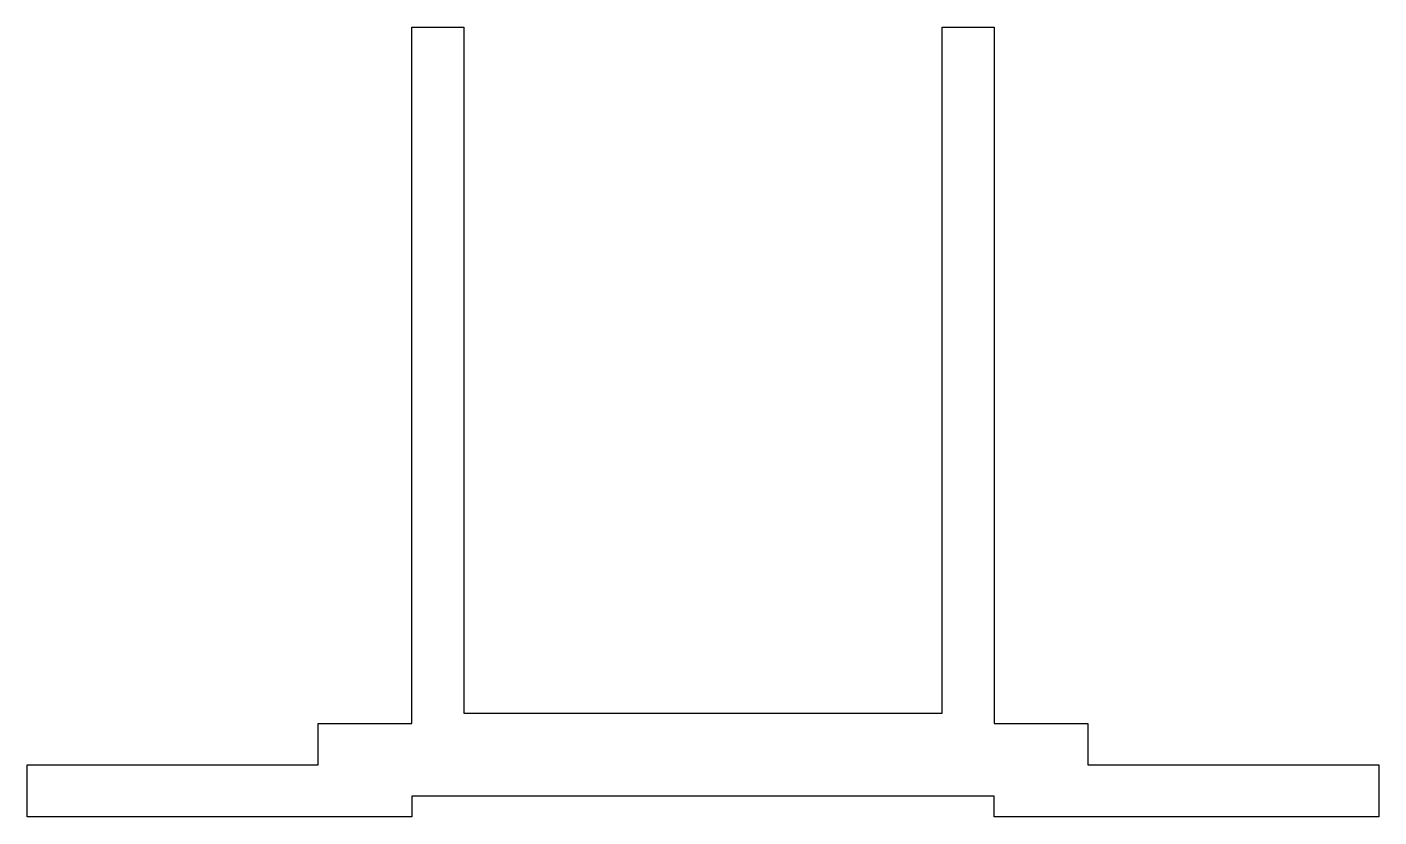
# Model space of a CAD drawing. Extents: x 2325 to 2390, y 1602.7 to 1640.7.
import ezdxf

# ---------------------------------------------------------------- set-up
doc = ezdxf.new("R2010")
doc.units = 0
doc.layers.add('ANA', color=220, linetype='CONTINUOUS')

msp = doc.modelspace()

# ---------------------------------------------------------------- linework, layer by layer
at = {"layer": 'ANA', "color": 0}
msp.add_lwpolyline([(2371.508, 1603.748), (2343.508, 1603.748), (2343.508, 1602.748), (2325.008, 1602.748), (2325.008, 1605.248), (2339.008, 1605.248), (2339.008, 1607.248), (2343.508, 1607.248), (2343.508, 1640.748), (2346.008, 1640.748), (2346.008, 1607.748), (2369.008, 1607.748), (2369.008, 1640.748), (2371.508, 1640.748), (2371.508, 1607.248), (2376.008, 1607.248), (2376.008, 1605.248), (2390.008, 1605.248), (2390.008, 1602.748), (2371.508, 1602.748)], close=True, dxfattribs=at)

doc.saveas('drawing.dxf')
